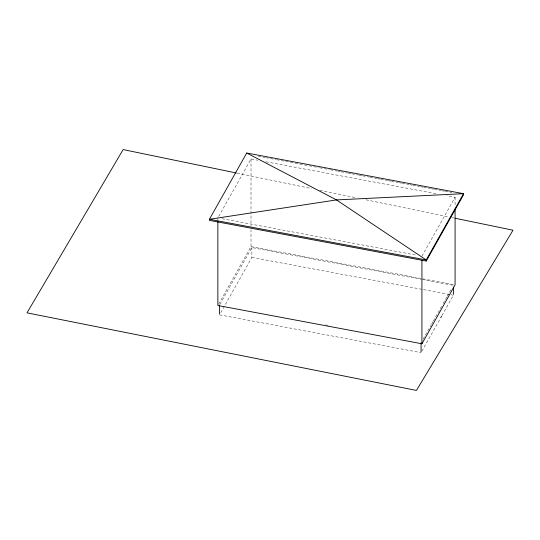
<?xml version="1.0" encoding="UTF-8"?>
<svg xmlns="http://www.w3.org/2000/svg" width="540" height="540" viewBox="0 0 540 540"><rect width="100%" height="100%" fill="white"/><g stroke="black" fill="none" stroke-linecap="round" stroke-linejoin="round"><path stroke-width="0.41" stroke-dasharray="2.7 2.03" d="M218.68 216.439L251.012 158.989L257.621 160.225M218.68 304.04L251.012 246.584L251.012 229.736M219.962 304.27L251.876 247.563L421.045 279.295M220.779 312.667L251.876 257.411L251.876 247.563M421.929 256.176L455.078 197.269L446.816 195.716M423.11 339.161L431.291 324.621M431.703 323.892L432.932 321.712M433.337 320.983L441.524 306.443M443.158 303.541L446.843 296.993M447.248 296.264L451.751 288.272M421.882 351.196L440.296 318.478M441.929 315.576L453.391 295.218L450.9 294.752M258.296 156.283L264.917 157.525M265.741 157.68L275.677 159.543M276.5 159.698L318.708 167.616M319.531 167.771L329.461 169.634M330.291 169.79L336.913 171.031M337.736 171.187L340.22 171.653M341.05 171.808L347.672 173.05M348.496 173.205L350.98 173.671M351.81 173.826L358.425 175.068M359.255 175.223L361.739 175.689M362.563 175.844L369.185 177.086M370.015 177.242L376.637 178.484M377.46 178.639L379.944 179.105M380.774 179.26L387.389 180.502M388.22 180.657L390.704 181.123M391.527 181.278L398.149 182.52M398.979 182.675L401.463 183.141M402.287 183.296L408.908 184.538M409.738 184.694L412.216 185.159M413.046 185.315L419.668 186.556M420.491 186.712L422.975 187.178M423.806 187.333L430.427 188.575M431.251 188.73L433.735 189.196M434.565 189.351L441.18 190.593M442.01 190.748L444.494 191.214M445.318 191.369L451.94 192.611M265.882 161.777L436.077 193.705M221.994 218.673L416.968 255.245M251.012 246.584L455.078 284.863M421.875 279.45L453.391 285.363M251.876 257.411L422.705 289.46M423.536 289.615L450.07 294.597M325.701 324.904L328.185 325.377M219.55 314.847L421.065 352.654M237.128 173.151L311.465 188.528M319.727 190.235L356.069 197.748M365.978 199.8L448.578 216.884M451.879 217.566L454.356 218.079M455.078 197.269L455.078 205.693M251.012 158.989L251.012 226.368M217.863 217.897L217.863 220.421"/><path stroke-width="0.81" d="M246.713 153.016L209.412 219.287L209.412 220.381L426.229 261.056L463.529 194.785L463.529 193.691L246.713 153.016L336.467 199.915L426.229 259.956L426.229 261.056M217.863 221.265L217.863 305.492L421.929 343.771L455.078 284.863L455.078 209.061M440.708 317.756L441.524 316.298M236.304 172.976L123.147 149.573L27 312.849L416.428 390.427L513 230.209L455.18 218.255M453.391 287.003L453.391 294.394M421.929 260.388L421.929 343.771M421.065 342.799L421.065 351.83M219.55 304.992L219.55 314.03M463.529 193.691L426.229 259.956L209.412 219.287L336.467 199.915L463.529 193.691"/></g></svg>
